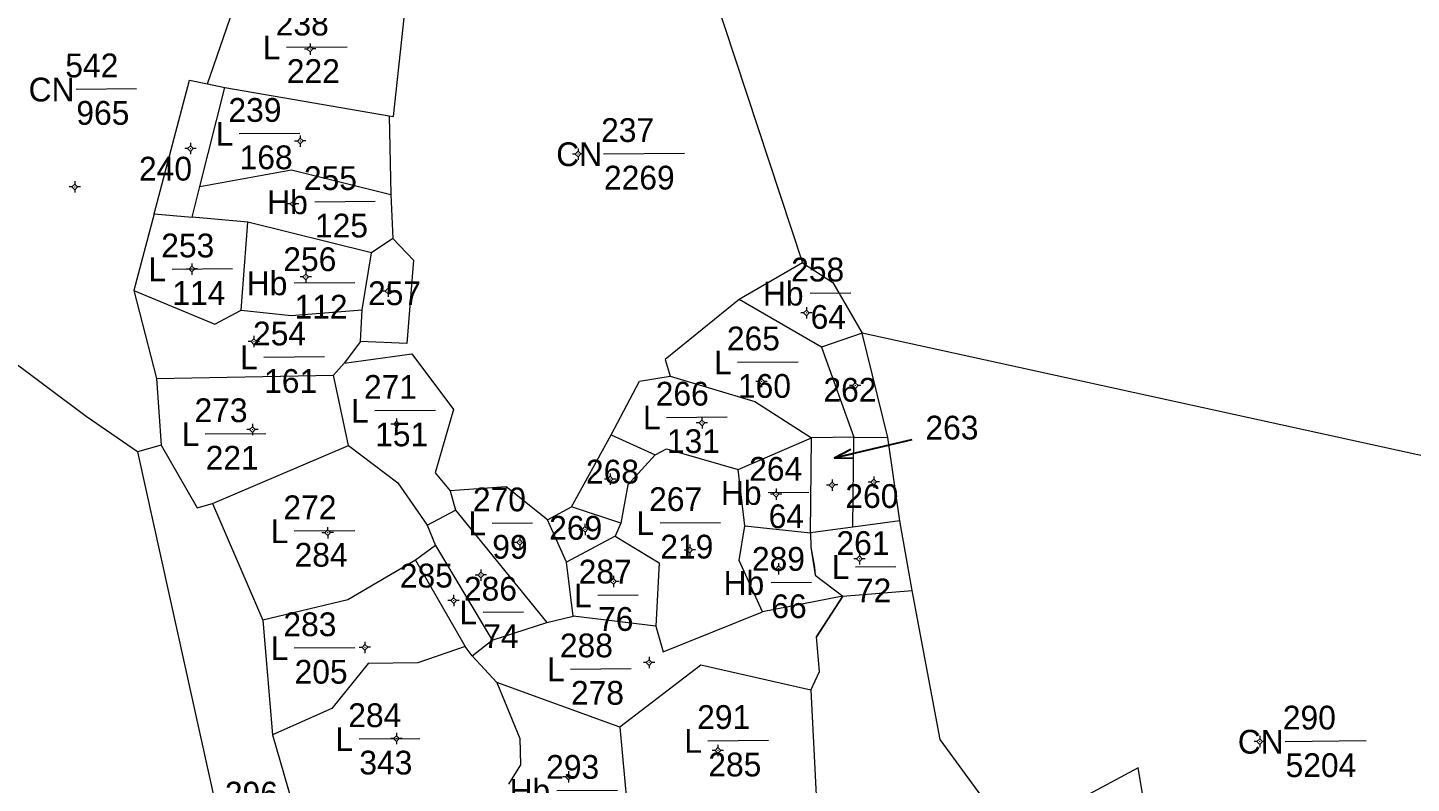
# Model space of a CAD drawing. Header units: metres. Extents: x 550490 to 551626, y 1839168 to 1840631.
# Drawn here: x 551339.7 to 551491, y 1839733.9 to 1839816.5 of the extents above; entities that cross this region are included whole.
import ezdxf
from ezdxf.enums import TextEntityAlignment as Align

# ---------------------------------------------------------------- set-up
doc = ezdxf.new("R2010")
doc.units = ezdxf.units.M
doc.header["$MEASUREMENT"] = 0
for name, color, linetype, lineweight in [('Level 10', 7, 'Continuous', 0), ('Level 11', 7, 'Continuous', 0), ('Level 13', 7, 'Continuous', 0), ('Level 2', 7, 'Continuous', 0), ('Level 22', 7, 'Continuous', 0)]:
    doc.layers.add(name, color=color, linetype=linetype, lineweight=lineweight)
doc.styles.add('Style-FmSimple', font='FmSimple.shx')
doc.styles.add('Style-VHarial', font='VHarial.shx')
doc.dimstyles.get("Standard").update_dxf_attribs({"dimtxt": 0.18, "dimasz": 0.18, "dimexe": 0.18, "dimexo": 0.0625, "dimgap": 0.09, "dimtad": 0, "dimtih": 1, "dimtoh": 1, "dimdec": 4, "dimzin": 0, "dimdsep": 46, "dimtxsty": 'Standard', "dimcen": 0.09, "dimadec": 0, "dimazin": 0, "dimtfac": 1, "dimtdec": 4, "dimtofl": 0, "dimtmove": 0, "dimatfit": 3, "dimfxl": 1, "dimtolj": 1, "dimtzin": 0, "dimarcsym": 0})

# ---------------------------------------------------------------- blocks, each defined once
blk = doc.blocks.new('CENTRD')
at = {"layer": 'Level 11', "linetype": 'Continuous', "lineweight": 0}
h = blk.add_hatch(color=1, dxfattribs=at)
edge = h.paths.add_edge_path()
edge.add_arc((0.2, 0.2), 1.5, 0, 360)
at = {"layer": 'Level 11', "color": 1, "linetype": 'Continuous', "lineweight": 0}
for p, q in [((0, 6.2), (-6.2, 0)), ((0, 12.4), (0, 6.2)), ((6.2, 0.2), (0, 6.2)), ((0.2, -6.2), (6.2, 0.2)), ((12.4, 0.2), (6.2, 0.2)), ((-6.2, 0), (-12.4, 0)), ((-6.2, 0), (0.2, -6.2)), ((0.2, -6.2), (0.2, -12.4))]:
    blk.add_line(p, q, dxfattribs=at)
blk = doc.blocks.new('N_THUA_257')
at = {"layer": 'Level 13', "color": 3, "linetype": 'Continuous', "lineweight": 0}
blk.add_line((356306.35, 1839702.63), (356315.19, 1839702.71), dxfattribs=at)
at = {"layer": 'Level 13', "color": 3, "linetype": 'Continuous', "lineweight": 0, "style": 'Style-FmSimple'}
for s, p in [('237', (356306.08, 1839705.22999)), ('CN', (356301.17, 1839702.58999)), ('2269', (356306.39, 1839700.02999))]:
    blk.add_text(s, height=2.59998, dxfattribs=at).set_placement(p, align=Align.MIDDLE_LEFT)
blk = doc.blocks.new('N_THUA_269')
at = {"layer": 'Level 13', "color": 3, "linetype": 'Continuous', "lineweight": 0}
blk.add_line((356251.24, 1839699.03), (356257.86, 1839699.08), dxfattribs=at)
at = {"layer": 'Level 13', "color": 3, "linetype": 'Continuous', "lineweight": 0, "style": 'Style-FmSimple'}
for s, p in [('542', (356250.06, 1839701.61999)), ('CN', (356246.05, 1839698.97999)), ('965', (356251.27, 1839696.42999))]:
    blk.add_text(s, height=2.59998, dxfattribs=at).set_placement(p, align=Align.MIDDLE_LEFT)
blk = doc.blocks.new('N_THUA_276')
at = {"layer": 'Level 13', "color": 3, "linetype": 'Continuous', "lineweight": 0}
blk.add_line((356274.46, 1839714.07), (356281.09, 1839714.12), dxfattribs=at)
at = {"layer": 'Level 13', "color": 3, "linetype": 'Continuous', "lineweight": 0, "style": 'Style-FmSimple'}
for s, p in [('238', (356273.28, 1839716.65999)), ('L', (356271.87, 1839714.03999)), ('222', (356274.49, 1839711.46999))]:
    blk.add_text(s, height=2.59998, dxfattribs=at).set_placement(p, align=Align.MIDDLE_LEFT)
blk = doc.blocks.new('N_THUA_279')
at = {"layer": 'Level 13', "color": 3, "linetype": 'Continuous', "lineweight": 0, "style": 'Style-FmSimple'}
blk.add_text('240', height=2.59998, dxfattribs=at).set_placement((356256.2, 1839703.14999), align=Align.MIDDLE_LEFT)
blk = doc.blocks.new('N_THUA_281')
at = {"layer": 'Level 13', "color": 3, "linetype": 'Continuous', "lineweight": 0}
blk.add_line((356273.36, 1839703.97), (356279.99, 1839704.03), dxfattribs=at)
at = {"layer": 'Level 13', "color": 3, "linetype": 'Continuous', "lineweight": 0, "style": 'Style-FmSimple'}
for s, p in [('239', (356272.18, 1839706.55999)), ('L', (356270.78, 1839703.94999)), ('168', (356273.4, 1839701.37999))]:
    blk.add_text(s, height=2.59998, dxfattribs=at).set_placement(p, align=Align.MIDDLE_LEFT)
blk = doc.blocks.new('N_THUA_284')
at = {"layer": 'Level 13', "color": 3, "linetype": 'Continuous', "lineweight": 0}
blk.add_line((356275.19, 1839697.17), (356281.82, 1839697.23), dxfattribs=at)
at = {"layer": 'Level 13', "color": 3, "linetype": 'Continuous', "lineweight": 0, "style": 'Style-FmSimple'}
for s, p in [('255', (356274.01, 1839699.75999)), ('Hb', (356270, 1839697.11999)), ('125', (356275.22, 1839694.56999))]:
    blk.add_text(s, height=2.59998, dxfattribs=at).set_placement(p, align=Align.MIDDLE_LEFT)
blk = doc.blocks.new('N_THUA_287')
at = {"layer": 'Level 13', "color": 3, "linetype": 'Continuous', "lineweight": 0}
blk.add_line((356261.53, 1839690.02), (356268.15, 1839690.08), dxfattribs=at)
at = {"layer": 'Level 13', "color": 3, "linetype": 'Continuous', "lineweight": 0, "style": 'Style-FmSimple'}
for s, p in [('253', (356260.34, 1839692.60999)), ('L', (356258.94, 1839689.99999)), ('114', (356261.56, 1839687.41999))]:
    blk.add_text(s, height=2.59998, dxfattribs=at).set_placement(p, align=Align.MIDDLE_LEFT)
blk = doc.blocks.new('N_THUA_288')
at = {"layer": 'Level 13', "color": 3, "linetype": 'Continuous', "lineweight": 0}
blk.add_line((356276.59, 1839689.16), (356283.21, 1839689.22), dxfattribs=at)
at = {"layer": 'Level 13', "color": 3, "linetype": 'Continuous', "lineweight": 0, "style": 'Style-FmSimple'}
for s, p in [('256', (356275.4, 1839691.74999)), ('Hb', (356271.4, 1839689.11999)), ('112', (356276.62, 1839686.55999))]:
    blk.add_text(s, height=2.59998, dxfattribs=at).set_placement(p, align=Align.MIDDLE_LEFT)
blk = doc.blocks.new('N_THUA_290')
at = {"layer": 'Level 13', "color": 3, "linetype": 'Continuous', "lineweight": 0, "style": 'Style-FmSimple'}
blk.add_text('257', height=2.59998, dxfattribs=at).set_placement((356277.82, 1839687.59999), align=Align.MIDDLE_LEFT)
blk = doc.blocks.new('N_THUA_294')
at = {"layer": 'Level 13', "color": 3, "linetype": 'Continuous', "lineweight": 0}
blk.add_line((356331.31, 1839685.25), (356335.73, 1839685.29), dxfattribs=at)
at = {"layer": 'Level 13', "color": 3, "linetype": 'Continuous', "lineweight": 0, "style": 'Style-FmSimple'}
for s, p in [('258', (356329.22, 1839687.83999)), ('Hb', (356326.13, 1839685.20999)), ('64', (356331.35, 1839682.65999))]:
    blk.add_text(s, height=2.59998, dxfattribs=at).set_placement(p, align=Align.MIDDLE_LEFT)
blk = doc.blocks.new('N_THUA_295')
at = {"layer": 'Level 13', "color": 3, "linetype": 'Continuous', "lineweight": 0}
blk.add_line((356268.34, 1839682.11), (356274.97, 1839682.17), dxfattribs=at)
at = {"layer": 'Level 13', "color": 3, "linetype": 'Continuous', "lineweight": 0, "style": 'Style-FmSimple'}
for s, p in [('254', (356267.16, 1839684.69999)), ('L', (356265.75, 1839682.08999)), ('161', (356268.37, 1839679.50999))]:
    blk.add_text(s, height=2.59998, dxfattribs=at).set_placement(p, align=Align.MIDDLE_LEFT)
blk = doc.blocks.new('N_THUA_296')
at = {"layer": 'Level 13', "color": 3, "linetype": 'Continuous', "lineweight": 0}
blk.add_line((356323.8, 1839677.72), (356330.43, 1839677.77), dxfattribs=at)
at = {"layer": 'Level 13', "color": 3, "linetype": 'Continuous', "lineweight": 0, "style": 'Style-FmSimple'}
for s, p in [('265', (356322.62, 1839680.30999)), ('L', (356321.21, 1839677.68999)), ('160', (356323.83, 1839675.11999))]:
    blk.add_text(s, height=2.59998, dxfattribs=at).set_placement(p, align=Align.MIDDLE_LEFT)
blk = doc.blocks.new('N_THUA_298')
at = {"layer": 'Level 13', "color": 3, "linetype": 'Continuous', "lineweight": 0, "style": 'Style-FmSimple'}
blk.add_text('262', height=2.59998, dxfattribs=at).set_placement((356328.9, 1839677.26999), align=Align.MIDDLE_LEFT)
blk = doc.blocks.new('N_THUA_299')
at = {"layer": 'Level 13', "color": 3, "linetype": 'Continuous', "lineweight": 0}
blk.add_line((356380.89, 1839638.4), (356389.73, 1839638.48), dxfattribs=at)
at = {"layer": 'Level 13', "color": 3, "linetype": 'Continuous', "lineweight": 0, "style": 'Style-FmSimple'}
for s, p in [('290', (356380.62, 1839640.99999)), ('CN', (356375.7, 1839638.35999)), ('5204', (356380.92, 1839635.79999))]:
    blk.add_text(s, height=2.59998, dxfattribs=at).set_placement(p, align=Align.MIDDLE_LEFT)
blk = doc.blocks.new('N_THUA_301')
at = {"layer": 'Level 13', "color": 3, "linetype": 'Continuous', "lineweight": 0}
blk.add_line((356283.91, 1839673.06), (356290.53, 1839673.12), dxfattribs=at)
at = {"layer": 'Level 13', "color": 3, "linetype": 'Continuous', "lineweight": 0, "style": 'Style-FmSimple'}
for s, p in [('271', (356282.72, 1839675.64999)), ('L', (356281.32, 1839673.03999)), ('151', (356283.94, 1839670.45999))]:
    blk.add_text(s, height=2.59998, dxfattribs=at).set_placement(p, align=Align.MIDDLE_LEFT)
blk = doc.blocks.new('N_THUA_302')
at = {"layer": 'Level 13', "color": 3, "linetype": 'Continuous', "lineweight": 0}
blk.add_line((356268.15, 1839672.44), (356274.78, 1839672.5), dxfattribs=at)
at = {"layer": 'Level 13', "color": 3, "linetype": 'Continuous', "lineweight": 0, "style": 'Style-FmSimple'}
for s, p in [('273', (356266.97, 1839675.02999)), ('L', (356265.56, 1839672.41999)), ('221', (356268.19, 1839669.83999))]:
    blk.add_text(s, height=2.59998, dxfattribs=at).set_placement(p, align=Align.MIDDLE_LEFT)
blk = doc.blocks.new('N_THUA_303')
at = {"layer": 'Level 13', "color": 3, "linetype": 'Continuous', "lineweight": 0}
blk.add_line((356317.3, 1839673.18), (356323.93, 1839673.24), dxfattribs=at)
at = {"layer": 'Level 13', "color": 3, "linetype": 'Continuous', "lineweight": 0, "style": 'Style-FmSimple'}
for s, p in [('266', (356316.12, 1839675.76999)), ('L', (356314.72, 1839673.15999)), ('131', (356317.34, 1839670.57999))]:
    blk.add_text(s, height=2.59998, dxfattribs=at).set_placement(p, align=Align.MIDDLE_LEFT)
blk = doc.blocks.new('N_THUA_306')
at = {"layer": 'Level 13', "color": 3, "linetype": 'Continuous', "lineweight": 0, "style": 'Style-FmSimple'}
blk.add_text('268', height=2.59998, dxfattribs=at).set_placement((356302.07, 1839667.03999), align=Align.MIDDLE_LEFT)
blk = doc.blocks.new('N_THUA_307')
at = {"layer": 'Level 13', "color": 3, "linetype": 'Continuous', "lineweight": 0, "style": 'Style-FmSimple'}
blk.add_text('263', height=2.6, dxfattribs=at).set_placement((356327.12, 1839666.51), align=Align.MIDDLE_CENTER)
blk = doc.blocks.new('N_THUA_308')
at = {"layer": 'Level 13', "color": 3, "linetype": 'Continuous', "lineweight": 0, "style": 'Style-FmSimple'}
blk.add_text('260', height=2.6, dxfattribs=at).set_placement((356331.63, 1839666.72), align=Align.MIDDLE_CENTER)
blk = doc.blocks.new('N_THUA_309')
at = {"layer": 'Level 13', "color": 3, "linetype": 'Continuous', "lineweight": 0}
blk.add_line((356328, 1839665.4), (356332.42, 1839665.44), dxfattribs=at)
at = {"layer": 'Level 13', "color": 3, "linetype": 'Continuous', "lineweight": 0, "style": 'Style-FmSimple'}
for s, p in [('264', (356325.91, 1839667.97999)), ('Hb', (356322.82, 1839665.34999)), ('64', (356328.04, 1839662.79999))]:
    blk.add_text(s, height=2.59998, dxfattribs=at).set_placement(p, align=Align.MIDDLE_LEFT)
blk = doc.blocks.new('N_THUA_310')
at = {"layer": 'Level 13', "color": 3, "linetype": 'Continuous', "lineweight": 0}
blk.add_line((356273.83, 1839626.9), (356280.46, 1839626.96), dxfattribs=at)
at = {"layer": 'Level 13', "color": 3, "linetype": 'Continuous', "lineweight": 0, "style": 'Style-FmSimple'}
for s, p in [('296', (356272.65, 1839629.48999)), ('Hb', (356268.64, 1839626.84999)), ('603', (356273.86, 1839624.29999))]:
    blk.add_text(s, height=2.59998, dxfattribs=at).set_placement(p, align=Align.MIDDLE_LEFT)
blk = doc.blocks.new('N_THUA_311')
at = {"layer": 'Level 13', "color": 3, "linetype": 'Continuous', "lineweight": 0}
blk.add_line((356276.38, 1839661.18), (356283.01, 1839661.23), dxfattribs=at)
at = {"layer": 'Level 13', "color": 3, "linetype": 'Continuous', "lineweight": 0, "style": 'Style-FmSimple'}
for s, p in [('272', (356275.2, 1839663.76999)), ('L', (356273.8, 1839661.14999)), ('284', (356276.42, 1839658.57999))]:
    blk.add_text(s, height=2.59998, dxfattribs=at).set_placement(p, align=Align.MIDDLE_LEFT)
blk = doc.blocks.new('N_THUA_312')
at = {"layer": 'Level 13', "color": 3, "linetype": 'Continuous', "lineweight": 0}
blk.add_line((356315.95, 1839659.3), (356322.57, 1839659.35), dxfattribs=at)
at = {"layer": 'Level 13', "color": 3, "linetype": 'Continuous', "lineweight": 0, "style": 'Style-FmSimple'}
for s, p in [('267', (356314.76, 1839661.88999)), ('L', (356313.36, 1839659.26999)), ('219', (356315.98, 1839656.69999))]:
    blk.add_text(s, height=2.59998, dxfattribs=at).set_placement(p, align=Align.MIDDLE_LEFT)
blk = doc.blocks.new('N_THUA_313')
at = {"layer": 'Level 13', "color": 3, "linetype": 'Continuous', "lineweight": 0}
blk.add_line((356297.36, 1839660.13), (356301.78, 1839660.16), dxfattribs=at)
at = {"layer": 'Level 13', "color": 3, "linetype": 'Continuous', "lineweight": 0, "style": 'Style-FmSimple'}
for s, p in [('270', (356295.27, 1839662.70999)), ('L', (356294.77, 1839660.09999)), ('99', (356297.39, 1839657.52999))]:
    blk.add_text(s, height=2.59998, dxfattribs=at).set_placement(p, align=Align.MIDDLE_LEFT)
blk = doc.blocks.new('N_THUA_314')
at = {"layer": 'Level 13', "color": 3, "linetype": 'Continuous', "lineweight": 0, "style": 'Style-FmSimple'}
blk.add_text('269', height=2.59998, dxfattribs=at).set_placement((356299.33, 1839661.53999), align=Align.MIDDLE_LEFT)
blk = doc.blocks.new('N_THUA_315')
at = {"layer": 'Level 13', "color": 3, "linetype": 'Continuous', "lineweight": 0}
blk.add_line((356293.17, 1839656.57), (356297.58, 1839656.61), dxfattribs=at)
at = {"layer": 'Level 13', "color": 3, "linetype": 'Continuous', "lineweight": 0, "style": 'Style-FmSimple'}
for s, p in [('286', (356291.08, 1839659.14999)), ('L', (356290.58, 1839656.54999)), ('74', (356293.2, 1839653.96999))]:
    blk.add_text(s, height=2.59998, dxfattribs=at).set_placement(p, align=Align.MIDDLE_LEFT)
blk = doc.blocks.new('N_THUA_316')
at = {"layer": 'Level 13', "color": 3, "linetype": 'Continuous', "lineweight": 0}
blk.add_line((356334.54, 1839658.35), (356338.96, 1839658.39), dxfattribs=at)
at = {"layer": 'Level 13', "color": 3, "linetype": 'Continuous', "lineweight": 0, "style": 'Style-FmSimple'}
for s, p in [('261', (356332.45, 1839660.93999)), ('L', (356331.95, 1839658.32999)), ('72', (356334.58, 1839655.75999))]:
    blk.add_text(s, height=2.59998, dxfattribs=at).set_placement(p, align=Align.MIDDLE_LEFT)
blk = doc.blocks.new('N_THUA_317')
at = {"layer": 'Level 13', "color": 3, "linetype": 'Continuous', "lineweight": 0}
blk.add_line((356328.29, 1839657.27), (356332.71, 1839657.31), dxfattribs=at)
at = {"layer": 'Level 13', "color": 3, "linetype": 'Continuous', "lineweight": 0, "style": 'Style-FmSimple'}
for s, p in [('289', (356326.2, 1839659.85999)), ('Hb', (356323.1, 1839657.22999)), ('66', (356328.32, 1839654.67999))]:
    blk.add_text(s, height=2.59998, dxfattribs=at).set_placement(p, align=Align.MIDDLE_LEFT)
blk = doc.blocks.new('N_THUA_319')
at = {"layer": 'Level 13', "color": 3, "linetype": 'Continuous', "lineweight": 0}
blk.add_line((356307.65, 1839655.87), (356312.07, 1839655.91), dxfattribs=at)
at = {"layer": 'Level 13', "color": 3, "linetype": 'Continuous', "lineweight": 0, "style": 'Style-FmSimple'}
for s, p in [('287', (356305.56, 1839658.44999)), ('L', (356305.06, 1839655.84999)), ('76', (356307.68, 1839653.26999))]:
    blk.add_text(s, height=2.59998, dxfattribs=at).set_placement(p, align=Align.MIDDLE_LEFT)
blk = doc.blocks.new('N_THUA_320')
at = {"layer": 'Level 13', "color": 3, "linetype": 'Continuous', "lineweight": 0, "style": 'Style-FmSimple'}
blk.add_text('285', height=2.59998, dxfattribs=at).set_placement((356284.93, 1839653.74999), align=Align.MIDDLE_LEFT)
blk = doc.blocks.new('N_THUA_323')
at = {"layer": 'Level 13', "color": 3, "linetype": 'Continuous', "lineweight": 0}
blk.add_line((356280.44, 1839648.61), (356287.07, 1839648.67), dxfattribs=at)
at = {"layer": 'Level 13', "color": 3, "linetype": 'Continuous', "lineweight": 0, "style": 'Style-FmSimple'}
for s, p in [('283', (356279.26, 1839651.19999)), ('L', (356277.86, 1839648.58999)), ('205', (356280.48, 1839646.00999))]:
    blk.add_text(s, height=2.59998, dxfattribs=at).set_placement(p, align=Align.MIDDLE_LEFT)
blk = doc.blocks.new('N_THUA_325')
at = {"layer": 'Level 13', "color": 3, "linetype": 'Continuous', "lineweight": 0}
blk.add_line((356311.53, 1839646.95), (356318.16, 1839647), dxfattribs=at)
at = {"layer": 'Level 13', "color": 3, "linetype": 'Continuous', "lineweight": 0, "style": 'Style-FmSimple'}
for s, p in [('288', (356310.35, 1839649.52999)), ('L', (356308.94, 1839646.91999)), ('278', (356311.56, 1839644.34999))]:
    blk.add_text(s, height=2.59998, dxfattribs=at).set_placement(p, align=Align.MIDDLE_LEFT)
blk = doc.blocks.new('N_THUA_329')
at = {"layer": 'Level 13', "color": 3, "linetype": 'Continuous', "lineweight": 0}
blk.add_line((356283.9, 1839638.67), (356290.53, 1839638.73), dxfattribs=at)
at = {"layer": 'Level 13', "color": 3, "linetype": 'Continuous', "lineweight": 0, "style": 'Style-FmSimple'}
for s, p in [('284', (356282.72, 1839641.25999)), ('L', (356281.31, 1839638.64999)), ('343', (356283.93, 1839636.07999))]:
    blk.add_text(s, height=2.59998, dxfattribs=at).set_placement(p, align=Align.MIDDLE_LEFT)
blk = doc.blocks.new('N_THUA_332')
at = {"layer": 'Level 13', "color": 3, "linetype": 'Continuous', "lineweight": 0}
blk.add_line((356319.04, 1839637.4), (356325.67, 1839637.46), dxfattribs=at)
at = {"layer": 'Level 13', "color": 3, "linetype": 'Continuous', "lineweight": 0, "style": 'Style-FmSimple'}
for s, p in [('291', (356317.86, 1839639.98999)), ('L', (356316.45, 1839637.37999)), ('285', (356319.08, 1839634.79999))]:
    blk.add_text(s, height=2.59998, dxfattribs=at).set_placement(p, align=Align.MIDDLE_LEFT)
blk = doc.blocks.new('N_THUA_335')
at = {"layer": 'Level 13', "color": 3, "linetype": 'Continuous', "lineweight": 0}
blk.add_line((356305.32, 1839634.51), (356311.95, 1839634.56), dxfattribs=at)
at = {"layer": 'Level 13', "color": 3, "linetype": 'Continuous', "lineweight": 0, "style": 'Style-FmSimple'}
for s, p in [('293', (356304.14, 1839637.08999)), ('Hb', (356300.14, 1839634.45999)), ('202', (356305.36, 1839631.90999))]:
    blk.add_text(s, height=2.59998, dxfattribs=at).set_placement(p, align=Align.MIDDLE_LEFT)
blk = doc.blocks.new('TerminatorOpen_0.5')
at = {"color": 0, "linetype": 'ByBlock', "lineweight": -2}
for q in [(-1, 0.25), (-1, 0), (-1, -0.25)]:
    blk.add_line((0, 0), q, dxfattribs=at)

msp = doc.modelspace()

# ---------------------------------------------------------------- linework, layer by layer
at = {"layer": 'Level 10', "color": 2, "linetype": 'Continuous', "lineweight": 0, "flags": 128}
for points in [[(551407.28, 1839842.76), (551424.42, 1839790.85)], [(551359.36, 1839810.4), (551363.23, 1839821.62)], [(551379.2, 1839806.91), (551379.69, 1839806.82), (551380.9, 1839817.94)], [(551353.53, 1839796.2), (551357.4, 1839810.81), (551359.36, 1839810.4)], [(551359.36, 1839810.4), (551361.23, 1839810.01)], [(551358.5, 1839799.17), (551361.23, 1839810.01)], [(551361.23, 1839810.01), (551379.2, 1839806.91)], [(551379.2, 1839806.91), (551379.38, 1839798.32)], [(551358.5, 1839799.17), (551368.55, 1839801.02), (551379.38, 1839798.32)], [(551357.66, 1839795.83), (551358.5, 1839799.17)], [(551379.38, 1839798.32), (551379.61, 1839793.51)], [(551353.53, 1839796.2), (551351.29, 1839787.81)], [(551353.53, 1839796.2), (551357.66, 1839795.83)], [(551363.75, 1839795.3), (551357.66, 1839795.83)], [(551363.05, 1839785.68), (551363.75, 1839795.3)], [(551377.3, 1839791.92), (551363.75, 1839795.3)], [(551379.61, 1839793.51), (551381.88, 1839791.12), (551381.14, 1839782.01), (551376.09, 1839782.23)], [(551379.61, 1839793.51), (551377.3, 1839791.92)], [(551376.28, 1839785.7), (551377.3, 1839791.92)], [(551424.42, 1839790.85), (551417.48, 1839786.83)], [(551424.42, 1839790.85), (551427.73, 1839788.69), (551430.95, 1839783.15)], [(551351.29, 1839787.81), (551360.15, 1839784.13), (551363.05, 1839785.68)], [(551351.29, 1839787.81), (551353.77, 1839778.19)], [(551417.48, 1839786.83), (551409.39, 1839780.27), (551409.94, 1839778.43)], [(551426.5, 1839781.6), (551417.48, 1839786.83)], [(551363.05, 1839785.68), (551368.51, 1839785.09), (551376.28, 1839785.7)], [(551376.09, 1839782.23), (551376.28, 1839785.7)], [(551376.09, 1839782.23), (551374.28, 1839779.85)], [(551430.95, 1839783.15), (551426.5, 1839781.6)], [(551433.75, 1839771.74), (551430.95, 1839783.15)], [(551502.85, 1839767.39), (551430.95, 1839783.15)], [(551374.28, 1839779.85), (551381.71, 1839780.9), (551386.25, 1839774.8), (551384.24, 1839767.88), (551385.89, 1839765.9)], [(551426.5, 1839781.6), (551430.04, 1839771.77)], [(551373.14, 1839778.56), (551374.28, 1839779.85)], [(551353.77, 1839778.19), (551373.14, 1839778.56)], [(551353.77, 1839778.19), (551354.29, 1839770.91)], [(551374.75, 1839770.85), (551373.14, 1839778.56)], [(551403.48, 1839772.03), (551406.57, 1839777.89), (551409.94, 1839778.43)], [(551409.94, 1839778.43), (551419.19, 1839775.66), (551425.41, 1839771.7)], [(551399.16, 1839764.16), (551403.48, 1839772.03)], [(551403.48, 1839772.03), (551408.31, 1839769.83)], [(551417.36, 1839768.25), (551425.41, 1839771.7)], [(551425.3, 1839761.32), (551425.41, 1839771.7)], [(551430.04, 1839771.77), (551425.41, 1839771.7)], [(551429.91, 1839761.94), (551430.04, 1839771.77)], [(551430.04, 1839771.77), (551433.75, 1839771.74)], [(551435.07, 1839762.62), (551433.75, 1839771.74)], [(551354.29, 1839770.91), (551351.7, 1839770.18)], [(551351.7, 1839770.18), (551361.99, 1839723.71)], [(551354.29, 1839770.91), (551358.21, 1839764.06), (551359.91, 1839764.52)], [(551359.91, 1839764.52), (551374.75, 1839770.85)], [(551374.75, 1839770.85), (551380.15, 1839766.79), (551383.36, 1839762.14)], [(551408.31, 1839769.83), (551405.32, 1839766.55), (551404.54, 1839762.38)], [(551408.31, 1839769.83), (551409.53, 1839770.52), (551417.36, 1839768.25)], [(551418.11, 1839762.07), (551417.36, 1839768.25)], [(551396.51, 1839762.74), (551391.99, 1839766.35), (551385.89, 1839765.9)], [(551385.89, 1839765.9), (551386.48, 1839763.81)], [(551359.91, 1839764.52), (551365.39, 1839751.77)], [(551383.36, 1839762.14), (551386.48, 1839763.81)], [(551386.48, 1839763.81), (551396.46, 1839751.51)], [(551396.51, 1839762.74), (551399.16, 1839764.16)], [(551404.54, 1839762.38), (551399.16, 1839764.16)], [(551383.36, 1839762.14), (551384.29, 1839759.95)], [(551398.6, 1839758.1), (551396.51, 1839762.74)], [(551404.54, 1839762.38), (551403.93, 1839760.94)], [(551420.02, 1839752.69), (551417.49, 1839758.3), (551418.11, 1839762.07)], [(551418.11, 1839762.07), (551425.3, 1839761.32)], [(551435.07, 1839762.62), (551429.91, 1839761.94)], [(551436.42, 1839755), (551435.07, 1839762.62)], [(551403.93, 1839760.94), (551398.6, 1839758.1)], [(551403.93, 1839760.94), (551408.75, 1839758.03), (551408.37, 1839751.12)], [(551429.91, 1839761.94), (551425.3, 1839761.32)], [(551425.3, 1839761.32), (551425.31, 1839759.76), (551425.78, 1839756.69), (551428.83, 1839754.38)], [(551384.29, 1839759.95), (551382.08, 1839758.33)], [(551384.29, 1839759.95), (551390.48, 1839749.57)], [(551382.08, 1839758.33), (551374.7, 1839753.98), (551365.39, 1839751.77)], [(551382.08, 1839758.33), (551387.53, 1839748.91)], [(551399.32, 1839752.22), (551398.6, 1839758.1)], [(551428.83, 1839754.38), (551436.42, 1839755)], [(551466.94, 1839701.14), (551469.25, 1839705.72), (551465.12, 1839711.77), (551461.13, 1839735.62), (551447.19, 1839728.16), (551439.45, 1839738.72), (551436.42, 1839755)], [(551428.83, 1839754.38), (551420.02, 1839752.69)], [(551425.33, 1839744.13), (551426.27, 1839746.15), (551425.93, 1839749.95), (551428.83, 1839754.38)], [(551365.39, 1839751.77), (551366.44, 1839739.23)], [(551390.48, 1839749.57), (551396.46, 1839751.51)], [(551396.46, 1839751.51), (551399.32, 1839752.22)], [(551408.37, 1839751.12), (551399.32, 1839752.22)], [(551408.37, 1839751.12), (551409.18, 1839748.31), (551420.02, 1839752.69)], [(551387.53, 1839748.91), (551382.35, 1839747.11), (551376.93, 1839747.03), (551372.95, 1839742.11), (551366.44, 1839739.23)], [(551388.29, 1839747.88), (551387.53, 1839748.91)], [(551388.29, 1839747.88), (551390.48, 1839749.57)], [(551390.98, 1839744.96), (551388.29, 1839747.88)], [(551425.33, 1839744.13), (551413.29, 1839746.84), (551404.45, 1839740.06)], [(551404.45, 1839740.06), (551390.98, 1839744.96)], [(551390.98, 1839744.96), (551393.49, 1839738.84), (551393.57, 1839735.94), (551392.25, 1839733.85)], [(551425.33, 1839744.13), (551426.11, 1839728.31)], [(551404.45, 1839740.06), (551405.19, 1839731.78)], [(551366.44, 1839739.23), (551369.02, 1839730.42), (551372.78, 1839728.77)]]:
    msp.add_lwpolyline(points, dxfattribs=at)
at = {"layer": 'Level 10', "color": 1, "linetype": 'Continuous', "lineweight": 0, "flags": 128}
msp.add_lwpolyline([(551351.7, 1839770.18), (551346.1, 1839774.03), (551336.64, 1839781.08), (551333.89, 1839791.05)], dxfattribs=at)
at = {"layer": 'Level 22', "color": 3, "linetype": 'Continuous', "lineweight": 0, "flags": 128}
for points in [[(551407.28, 1839842.76), (551424.42, 1839790.85)], [(551359.36, 1839810.4), (551363.23, 1839821.62)], [(551379.2, 1839806.91), (551379.69, 1839806.82), (551380.9, 1839817.94)], [(551353.53, 1839796.2), (551357.4, 1839810.81), (551359.36, 1839810.4)], [(551359.36, 1839810.4), (551361.23, 1839810.01)], [(551358.5, 1839799.17), (551361.23, 1839810.01)], [(551361.23, 1839810.01), (551379.2, 1839806.91)], [(551379.2, 1839806.91), (551379.38, 1839798.32)], [(551358.5, 1839799.17), (551368.55, 1839801.02), (551379.38, 1839798.32)], [(551357.66, 1839795.83), (551358.5, 1839799.17)], [(551379.38, 1839798.32), (551379.61, 1839793.51)], [(551353.53, 1839796.2), (551351.29, 1839787.81)], [(551353.53, 1839796.2), (551357.66, 1839795.83)], [(551363.75, 1839795.3), (551357.66, 1839795.83)], [(551363.05, 1839785.68), (551363.75, 1839795.3)], [(551377.3, 1839791.92), (551363.75, 1839795.3)], [(551379.61, 1839793.51), (551381.88, 1839791.12), (551381.14, 1839782.01), (551376.09, 1839782.23)], [(551379.61, 1839793.51), (551377.3, 1839791.92)], [(551376.28, 1839785.7), (551377.3, 1839791.92)], [(551424.42, 1839790.85), (551417.48, 1839786.83)], [(551424.42, 1839790.85), (551427.73, 1839788.69), (551430.95, 1839783.15)], [(551351.29, 1839787.81), (551353.77, 1839778.19)], [(551351.29, 1839787.81), (551360.15, 1839784.13), (551363.05, 1839785.68)], [(551417.48, 1839786.83), (551409.39, 1839780.27), (551409.94, 1839778.43)], [(551426.5, 1839781.6), (551417.48, 1839786.83)], [(551363.05, 1839785.68), (551368.51, 1839785.09), (551376.28, 1839785.7)], [(551376.09, 1839782.23), (551376.28, 1839785.7)], [(551376.09, 1839782.23), (551374.28, 1839779.85)], [(551374.28, 1839779.85), (551381.71, 1839780.9), (551386.25, 1839774.8), (551384.24, 1839767.88), (551385.89, 1839765.9)], [(551373.14, 1839778.56), (551374.28, 1839779.85)], [(551353.77, 1839778.19), (551373.14, 1839778.56)], [(551353.77, 1839778.19), (551354.29, 1839770.91)], [(551374.75, 1839770.85), (551373.14, 1839778.56)], [(551403.48, 1839772.03), (551406.57, 1839777.89), (551409.94, 1839778.43)], [(551409.94, 1839778.43), (551419.19, 1839775.66), (551425.41, 1839771.7)], [(551399.16, 1839764.16), (551403.48, 1839772.03)], [(551403.48, 1839772.03), (551408.31, 1839769.83)], [(551417.36, 1839768.25), (551425.41, 1839771.7)], [(551425.3, 1839761.32), (551425.41, 1839771.7)], [(551429.91, 1839761.94), (551430.04, 1839771.77)], [(551430.04, 1839771.77), (551433.75, 1839771.74)], [(551435.07, 1839762.62), (551433.75, 1839771.74)], [(551354.29, 1839770.91), (551351.7, 1839770.18), (551361.99, 1839723.71), (551369.71, 1839726.15), (551378.12, 1839710.11), (551379.35, 1839688.71), (551395.04, 1839683.35)], [(551354.29, 1839770.91), (551358.21, 1839764.06), (551359.91, 1839764.52)], [(551359.91, 1839764.52), (551374.75, 1839770.85)], [(551374.75, 1839770.85), (551380.15, 1839766.79), (551383.36, 1839762.14)], [(551408.31, 1839769.83), (551405.32, 1839766.55), (551404.54, 1839762.38)], [(551408.31, 1839769.83), (551409.53, 1839770.52), (551417.36, 1839768.25)], [(551418.11, 1839762.07), (551417.36, 1839768.25)], [(551396.51, 1839762.74), (551391.99, 1839766.35), (551385.89, 1839765.9)], [(551385.89, 1839765.9), (551386.48, 1839763.81)], [(551359.91, 1839764.52), (551365.39, 1839751.77)], [(551383.36, 1839762.14), (551386.48, 1839763.81)], [(551386.48, 1839763.81), (551396.46, 1839751.51)], [(551396.51, 1839762.74), (551399.16, 1839764.16)], [(551404.54, 1839762.38), (551399.16, 1839764.16)], [(551383.36, 1839762.14), (551384.29, 1839759.95)], [(551398.6, 1839758.1), (551396.51, 1839762.74)], [(551404.54, 1839762.38), (551403.93, 1839760.94)], [(551420.02, 1839752.69), (551417.49, 1839758.3), (551418.11, 1839762.07)], [(551418.11, 1839762.07), (551425.3, 1839761.32)], [(551435.07, 1839762.62), (551429.91, 1839761.94)], [(551436.42, 1839755), (551435.07, 1839762.62)], [(551403.93, 1839760.94), (551398.6, 1839758.1)], [(551403.93, 1839760.94), (551408.75, 1839758.03), (551408.37, 1839751.12)], [(551429.91, 1839761.94), (551425.3, 1839761.32)], [(551384.29, 1839759.95), (551382.08, 1839758.33)], [(551384.29, 1839759.95), (551390.48, 1839749.57)], [(551425.31, 1839759.76), (551425.74, 1839757.58)], [(551382.08, 1839758.33), (551374.7, 1839753.98), (551365.39, 1839751.77)], [(551382.08, 1839758.33), (551387.53, 1839748.91)], [(551399.32, 1839752.22), (551398.6, 1839758.1)], [(551428.83, 1839754.38), (551436.42, 1839755)], [(551428.83, 1839754.38), (551420.02, 1839752.69)], [(551365.39, 1839751.77), (551366.44, 1839739.23)], [(551390.48, 1839749.57), (551396.46, 1839751.51)], [(551396.46, 1839751.51), (551399.32, 1839752.22)], [(551408.37, 1839751.12), (551399.32, 1839752.22)], [(551408.37, 1839751.12), (551409.18, 1839748.31), (551420.02, 1839752.69)], [(551425.33, 1839744.13), (551426.27, 1839746.15), (551425.93, 1839749.95)], [(551387.53, 1839748.91), (551382.35, 1839747.11), (551376.93, 1839747.03), (551372.95, 1839742.11), (551366.44, 1839739.23)], [(551388.29, 1839747.88), (551387.53, 1839748.91)], [(551388.29, 1839747.88), (551390.48, 1839749.57)], [(551390.98, 1839744.96), (551388.29, 1839747.88)], [(551425.33, 1839744.13), (551413.29, 1839746.84), (551404.45, 1839740.06)], [(551404.45, 1839740.06), (551390.98, 1839744.96)], [(551390.98, 1839744.96), (551393.49, 1839738.84), (551393.57, 1839735.94), (551392.25, 1839733.85)], [(551404.45, 1839740.06), (551405.19, 1839731.78)], [(551366.44, 1839739.23), (551369.02, 1839730.42), (551372.78, 1839728.77)]]:
    msp.add_lwpolyline(points, dxfattribs=at)
at = {"layer": 'Level 22', "color": 4, "linetype": 'Continuous', "lineweight": 0, "flags": 128}
for points in [[(551430.95, 1839783.15), (551426.5, 1839781.6)], [(551433.75, 1839771.74), (551430.95, 1839783.15)], [(551502.85, 1839767.39), (551430.95, 1839783.15)], [(551426.5, 1839781.6), (551430.04, 1839771.77)], [(551430.04, 1839771.77), (551425.41, 1839771.7)], [(551425.3, 1839761.32), (551425.31, 1839759.76)], [(551425.74, 1839757.58), (551425.78, 1839756.69), (551428.83, 1839754.38)], [(551472.96, 1839673.46), (551469.88, 1839677.32), (551466.94, 1839701.14), (551469.25, 1839705.72), (551465.12, 1839711.77), (551461.13, 1839735.62), (551447.19, 1839728.16), (551439.45, 1839738.72), (551436.42, 1839755)], [(551428.83, 1839754.38), (551425.93, 1839749.95)], [(551425.33, 1839744.13), (551426.11, 1839728.31)]]:
    msp.add_lwpolyline(points, dxfattribs=at)

# ---------------------------------------------------------------- block references
at = {"layer": 'Level 11', "color": 1, "linetype": 'Continuous', "lineweight": 0, "xscale": 0.04999813735168662, "yscale": 0.04999813735168662, "zscale": 0.04999813735168662}
for p in [(551370.57, 1839814.21), (551369.49, 1839804.15), (551357.48, 1839803.32), (551399.87, 1839802.73), (551344.84, 1839799.13), (551368.7, 1839797.27), (551357.64, 1839790.16), (551370.09, 1839789.29), (551379.1, 1839787.74), (551424.84, 1839785.37), (551364.42, 1839782.22), (551419.93, 1839777.86), (551430.18, 1839777.42), (551364.27, 1839772.6), (551380.03, 1839773.2), (551413.42, 1839773.33), (551403.37, 1839767.19), (551427.65, 1839766.54), (551432.21, 1839766.87), (551421.52, 1839765.53), (551400.62, 1839761.7), (551372.49, 1839761.33), (551393.49, 1839760.27), (551412.08, 1839759.44), (551430.64, 1839758.48), (551421.79, 1839757.4), (551389.24, 1839756.7), (551403.74, 1839756), (551386.26, 1839753.91), (551376.56, 1839748.8), (551407.64, 1839747.14), (551380.01, 1839738.83), (551415.16, 1839737.53), (551474.4, 1839738.5), (551398.82, 1839734.64)]:
    msp.add_blockref('CENTRD', p, dxfattribs=at)
at = {"layer": 'Level 13', "color": 3, "linetype": 'Continuous', "lineweight": 0}
for name, p in [('N_THUA_276', (195093.53, 100.33)), ('N_THUA_269', (195093.74, 110.8)), ('N_THUA_281', (195089.46, 100.99)), ('N_THUA_257', (195096.31, 100.12)), ('N_THUA_279', (195095.66, 97.98)), ('N_THUA_284', (195095.88, 100.34)), ('N_THUA_287', (195093.95, 100.12)), ('N_THUA_288', (195092.24, 99.48)), ('N_THUA_294', (195093.95, 102.26)), ('N_THUA_290', (195099.08, 99.91)), ('N_THUA_295', (195097.17, 98.41)), ('N_THUA_296', (195093.52, 102.26)), ('N_THUA_301', (195093.74, 101.62)), ('N_THUA_303', (195092.24, 100.76)), ('N_THUA_298', (195097.8, 99.69)), ('N_THUA_302', (195090.96, 99.69)), ('N_THUA_307', (195113.63, 106.31)), ('N_THUA_309', (195092.67, 100.33)), ('N_THUA_306', (195098.66, 100.97)), ('N_THUA_308', (195100.37, 98.62)), ('N_THUA_311', (195092.45, 100.34)), ('N_THUA_313', (195093.1, 102.26)), ('N_THUA_312', (195092.88, 103.11)), ('N_THUA_314', (195097.38, 100.33)), ('N_THUA_316', (195095.67, 99.26)), ('N_THUA_317', (195092.68, 98.61)), ('N_THUA_320', (195095.45, 102.89)), ('N_THUA_319', (195094.38, 98.63)), ('N_THUA_315', (195096.31, 96.06)), ('N_THUA_323', (195088.39, 100.12)), ('N_THUA_325', (195087.53, 99.48)), ('N_THUA_329', (195092.02, 100.12)), ('N_THUA_332', (195095.03, 101.19)), ('N_THUA_299', (195096.31, 100.12)), ('N_THUA_335', (195092.24, 98.64)), ('N_THUA_310', (195088.6, 103.32))]:
    msp.add_blockref(name, p, dxfattribs=at)

# ---------------------------------------------------------------- leaders
at = {"layer": 'Level 2', "color": 6, "linetype": 'Continuous', "lineweight": 0}
msp.add_leader([(551427.86, 1839769.51), (551436.42, 1839771.52)], dimstyle='Standard', override={"dimtxt": 2, "dimasz": 2, "dimgap": 0, "dimtad": 1, "dimtxsty": 'Style-VHarial', "dimldrblk": 'TerminatorOpen_0.5'}, dxfattribs=at)

doc.saveas('drawing.dxf')
